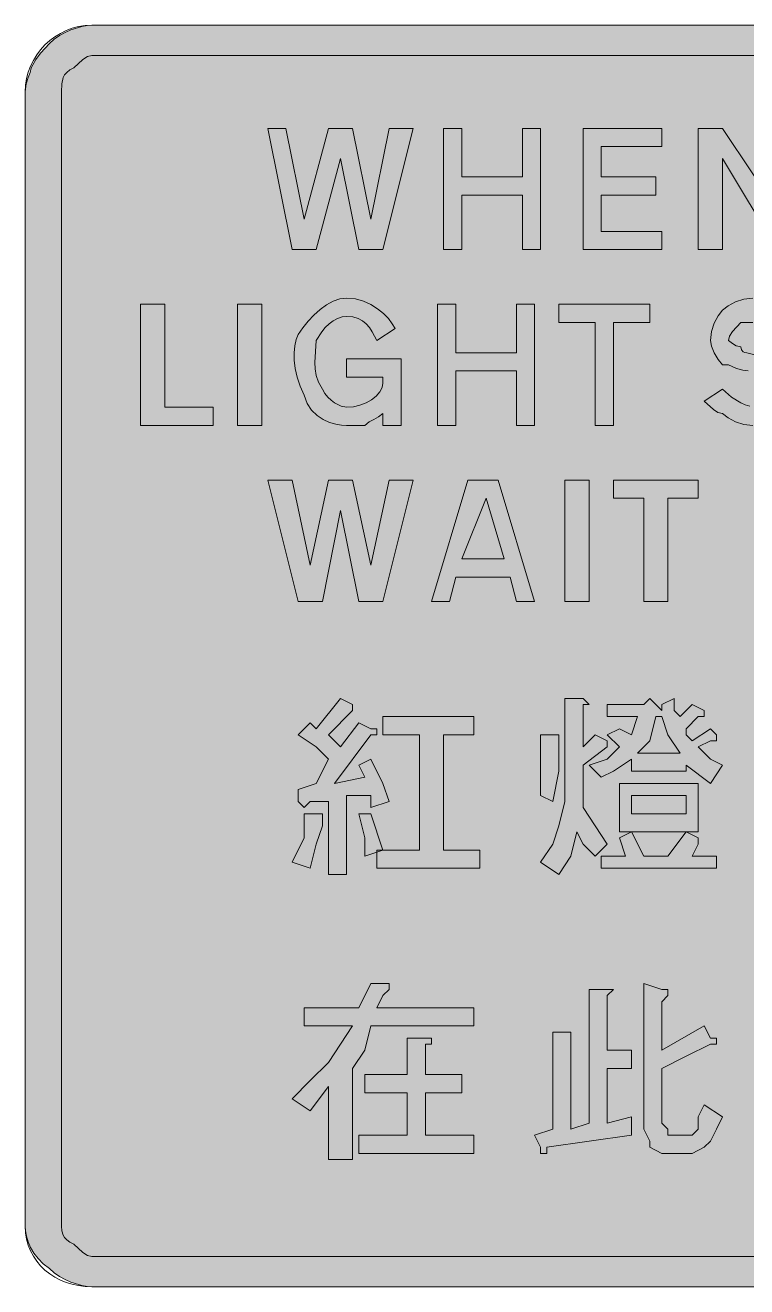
# Model space of a CAD drawing. Header units: metres. Extents: x 141 to 427, y 10 to 260.
# Drawn here: x 141.1 to 283.9, y 10.3 to 259.9 of the extents above; entities that cross this region are included whole.
import ezdxf

# ---------------------------------------------------------------- set-up
doc = ezdxf.new("R2010")
doc.units = ezdxf.units.M
for name, color, linetype, true_color in [('FILL_RED_FF0000', 7, 'Continuous', 0xff0000), ('FILL_WHITE_FFFFFF', 7, 'Continuous', 0xffffff), ('STROKE_RED_FF0000', 7, 'Continuous', 0xff0000)]:
    doc.layers.add(name, color=color, linetype=linetype, true_color=true_color)

msp = doc.modelspace()

# ---------------------------------------------------------------- hatches: boundary and pattern name
at = {"layer": 'FILL_RED_FF0000', "true_color": 0xff0000}
h = msp.add_hatch(color=7, dxfattribs=at)
h.dxf.hatch_style = 1
h.paths.add_polyline_path([(413.49, 253.92), (414.2, 253.9), (414.69, 253.77), (415.18, 253.41), (415.89, 252.72), (416.6, 252.7), (417.09, 252.57), (417.58, 252.21), (418.29, 251.52), (418.69, 251.47), (418.98, 251.31), (419.34, 250.77), (419.47, 250), (419.49, 249.12), (420.09, 248.37), (420.5, 247.6), (420.69, 246.72), (420.69, 22.32), (420.48, 21.42), (419.94, 20.52), (418.29, 18.72), (415.89, 16.32), (413.49, 16.32), (154.29, 16.32), (153.39, 16.53), (152.49, 17.07), (150.69, 18.72), (149.9, 19.17), (149.3, 19.62), (148.88, 20.07), (148.59, 20.52), (148.33, 21.42), (148.29, 22.32), (148.29, 246.72), (148.33, 248.31), (148.59, 249.57), (148.88, 250.11), (149.3, 250.6), (149.9, 251.07), (150.69, 251.52), (152.49, 253.17), (153.39, 253.71), (154.29, 253.92), (413.49, 253.92)])
at = {"layer": 'FILL_WHITE_FFFFFF', "true_color": 0xffffff}
h = msp.add_hatch(color=7, dxfattribs=at)
h.dxf.hatch_style = 1
h.paths.add_polyline_path([(153.34, 10.38), (152.3, 10.54), (150.09, 11.22), (148.97, 11.73), (147.88, 12.34), (146.84, 13.08), (145.89, 13.92), (144.65, 14.87), (143.62, 15.91), (142.79, 17), (142.14, 18.12), (141.66, 19.24), (141.33, 20.33), (141.15, 21.37), (141.09, 22.32), (141.09, 246.72), (141.28, 248.31), (141.69, 249.57), (142.1, 250.6), (142.29, 251.52), (143.19, 253.11), (144.09, 254.37), (145.89, 256.32), (146.84, 257.16), (147.88, 257.89), (148.97, 258.51), (150.09, 259.02), (152.3, 259.69), (153.34, 259.86), (154.29, 259.92), (413.49, 259.92), (418.29, 259.92), (419.88, 259.02), (421.14, 258.12), (423.09, 256.32), (423.97, 255.4), (424.74, 254.37), (425.28, 253.11), (425.44, 252.37), (425.49, 251.52), (426.18, 250.6), (426.54, 249.57), (426.67, 248.31), (426.69, 246.72), (426.69, 22.32), (426.63, 21.37), (426.47, 20.33), (425.79, 18.12), (425.28, 17), (424.66, 15.91), (423.93, 14.87), (423.09, 13.92), (422.14, 13.08), (421.08, 12.34), (419.95, 11.73), (418.74, 11.22), (417.48, 10.83), (416.17, 10.54), (414.84, 10.38), (413.49, 10.32), (154.29, 10.32), (153.34, 10.38)])
h = msp.add_hatch(color=7, dxfattribs=at)
h.dxf.hatch_style = 1
h.paths.add_polyline_path([(189.09, 239.52), (192.69, 239.52), (196.29, 221.52), (201.09, 239.52), (205.89, 239.52), (209.49, 221.52), (213.09, 239.52), (217.89, 239.52), (211.89, 215.52), (207.09, 215.52), (203.49, 233.52), (198.69, 215.52), (193.89, 215.52), (189.09, 239.52)])
h = msp.add_hatch(color=7, dxfattribs=at)
h.dxf.hatch_style = 1
h.paths.add_polyline_path([(227.49, 239.52), (227.49, 229.92), (239.49, 229.92), (239.49, 239.52), (243.09, 239.52), (243.09, 215.52), (239.49, 215.52), (239.49, 226.32), (227.49, 226.32), (227.49, 215.52), (223.89, 215.52), (223.89, 239.52), (227.49, 239.52)])
h = msp.add_hatch(color=7, dxfattribs=at)
h.dxf.hatch_style = 1
h.paths.add_polyline_path([(251.49, 215.52), (251.49, 239.52), (267.09, 239.52), (267.09, 235.92), (255.09, 235.92), (255.09, 229.92), (265.89, 229.92), (265.89, 226.32), (255.09, 226.32), (255.09, 219.12), (267.09, 219.12), (267.09, 215.52), (251.49, 215.52)])
h = msp.add_hatch(color=7, dxfattribs=at)
h.dxf.hatch_style = 1
h.paths.add_polyline_path([(279.09, 239.52), (291.09, 221.52), (291.09, 239.52), (294.69, 239.52), (294.69, 215.52), (289.89, 215.52), (279.09, 233.52), (279.09, 215.52), (274.29, 215.52), (274.29, 239.52), (279.09, 239.52)])
h = msp.add_hatch(color=7, dxfattribs=at)
h.dxf.hatch_style = 1
h.paths.add_polyline_path([(163.89, 204.72), (168.69, 204.72), (168.69, 184.32), (178.29, 184.32), (178.29, 180.72), (163.89, 180.72), (163.89, 204.72)])
h = msp.add_hatch(color=7, dxfattribs=at)
h.dxf.hatch_style = 1
h.paths.add_polyline_path([(183.09, 204.72), (187.89, 204.72), (187.89, 180.72), (183.09, 180.72), (183.09, 204.72)])
h = msp.add_hatch(color=7, dxfattribs=at)
h.dxf.hatch_style = 1
h.paths.add_polyline_path([(210.69, 197.52), (209.75, 199.28), (209.21, 200.09), (208.59, 200.82), (207.85, 201.43), (206.98, 201.91), (205.93, 202.21), (204.69, 202.32), (203.79, 202.21), (202.91, 201.91), (202.05, 201.43), (201.24, 200.82), (200.48, 200.09), (199.8, 199.28), (198.69, 197.52), (198.39, 193.17), (198.46, 191.91), (198.69, 190.6), (199.15, 189.27), (199.89, 187.92), (200.39, 187.08), (200.98, 186.34), (201.62, 185.73), (202.29, 185.22), (203.6, 184.54), (204.69, 184.32), (206.03, 184.43), (207.33, 184.73), (208.55, 185.21), (209.64, 185.82), (210.56, 186.55), (211.27, 187.36), (211.73, 188.22), (211.89, 189.12), (211.89, 190.32), (204.69, 190.32), (204.69, 193.92), (215.49, 193.92), (215.49, 180.72), (211.89, 180.72), (211.89, 183.12), (210.99, 182.41), (210.09, 181.92), (209.19, 181.43), (208.29, 180.72), (207.09, 180.72), (204.69, 180.72), (203.69, 180.78), (202.53, 180.98), (201.29, 181.35), (200.04, 181.92), (198.84, 182.71), (197.77, 183.76), (196.9, 185.08), (196.29, 186.72), (195.5, 188.52), (194.92, 190.28), (194.54, 191.99), (194.34, 193.62), (194.31, 195.13), (194.43, 196.51), (194.7, 197.71), (195.09, 198.72), (196.04, 200.06), (197.1, 201.36), (198.23, 202.58), (199.44, 203.67), (200.7, 204.59), (202.01, 205.3), (203.34, 205.76), (204.69, 205.92), (206.43, 205.76), (208.05, 205.32), (209.52, 204.65), (210.84, 203.82), (211.99, 202.87), (212.96, 201.87), (213.73, 200.87), (214.29, 199.92), (210.69, 197.52)])
h = msp.add_hatch(color=7, dxfattribs=at)
h.dxf.hatch_style = 1
h.paths.add_polyline_path([(238.29, 191.52), (226.29, 191.52), (226.29, 180.72), (222.69, 180.72), (222.69, 204.72), (226.29, 204.72), (226.29, 195.12), (238.29, 195.12), (238.29, 204.72), (241.89, 204.72), (241.89, 180.72), (238.29, 180.72), (238.29, 191.52)])
h = msp.add_hatch(color=7, dxfattribs=at)
h.dxf.hatch_style = 1
h.paths.add_polyline_path([(246.69, 201.12), (246.69, 204.72), (264.69, 204.72), (264.69, 201.12), (257.49, 201.12), (257.49, 180.72), (253.89, 180.72), (253.89, 201.12), (246.69, 201.12)])
h = msp.add_hatch(color=7, dxfattribs=at)
h.dxf.hatch_style = 1
h.paths.add_polyline_path([(294.64, 187.07), (294.48, 186.33), (293.94, 185.07), (293.17, 184.04), (292.29, 183.12), (291.73, 182.33), (291, 181.73), (290.12, 181.31), (289.14, 181.02), (287.06, 180.76), (285.09, 180.72), (283.31, 180.93), (281.64, 181.47), (280.2, 182.24), (279.09, 183.12), (278.19, 183.33), (277.29, 183.87), (275.49, 185.52), (279.09, 187.92), (280.89, 186.34), (282.69, 185.22), (283.59, 184.83), (284.49, 184.54), (285.39, 184.38), (286.29, 184.32), (287.36, 184.34), (288.54, 184.47), (289.07, 184.61), (289.5, 184.83), (289.78, 185.12), (289.89, 185.52), (290.56, 186.42), (290.73, 186.87), (290.79, 187.32), (290.73, 187.77), (290.56, 188.22), (289.89, 189.12), (288.97, 190), (287.94, 190.77), (286.68, 191.31), (285.94, 191.47), (285.09, 191.52), (284.17, 191.54), (283.14, 191.67), (281.88, 192.03), (280.29, 192.72), (279.09, 192.72), (278.21, 193.81), (277.44, 195.12), (276.9, 196.43), (276.69, 197.52), (276.9, 199.3), (277.44, 200.97), (278.21, 202.41), (279.09, 203.52), (280.2, 204.4), (281.64, 205.17), (283.31, 205.71), (285.09, 205.92), (286.39, 205.86), (287.6, 205.68), (288.76, 205.35), (289.89, 204.87), (291.02, 204.22), (292.18, 203.39), (293.39, 202.36), (294.69, 201.12), (291.09, 198.72), (290.54, 199.51), (289.81, 200.11), (288.98, 200.53), (288.09, 200.82), (286.37, 201.08), (285.09, 201.12), (282.69, 201.12), (281.04, 199.32), (280.5, 198.42), (280.29, 197.52), (281.04, 196.92), (281.81, 196.51), (282.69, 196.32), (282.84, 195.72), (283.2, 195.31), (283.49, 195.17), (283.89, 195.12), (288.69, 193.92), (291.09, 193.92), (291.69, 193.77), (292.1, 193.41), (292.24, 193.12), (292.29, 192.72), (293.94, 190.92), (294.48, 190.02), (294.69, 189.12), (294.69, 187.92), (294.64, 187.07)])
h = msp.add_hatch(color=7, dxfattribs=at)
h.dxf.hatch_style = 1
h.paths.add_polyline_path([(213.09, 169.92), (217.89, 169.92), (211.89, 145.92), (207.09, 145.92), (203.49, 163.92), (199.89, 145.92), (195.09, 145.92), (189.09, 169.92), (193.89, 169.92), (197.49, 153.12), (201.09, 169.92), (205.89, 169.92), (209.49, 153.12), (213.09, 169.92)])
h = msp.add_hatch(color=7, dxfattribs=at)
h.dxf.hatch_style = 1
h.paths.add_polyline_path([(226.29, 150.72), (225.09, 145.92), (221.49, 145.92), (228.69, 169.92), (234.69, 169.92), (241.89, 145.92), (238.29, 145.92), (237.09, 150.72), (226.29, 150.72)])
h.paths.add_polyline_path([(235.89, 154.32), (232.29, 166.32), (227.49, 154.32), (235.89, 154.32)], flags=16)
h = msp.add_hatch(color=7, dxfattribs=at)
h.dxf.hatch_style = 1
h.paths.add_polyline_path([(247.89, 169.92), (252.69, 169.92), (252.69, 145.92), (247.89, 145.92), (247.89, 169.92)])
h = msp.add_hatch(color=7, dxfattribs=at)
h.dxf.hatch_style = 1
h.paths.add_polyline_path([(263.49, 166.32), (257.49, 166.32), (257.49, 169.92), (274.29, 169.92), (274.29, 166.32), (268.29, 166.32), (268.29, 145.92), (263.49, 145.92), (263.49, 166.32)])
h = msp.add_hatch(color=7, dxfattribs=at)
h.dxf.hatch_style = 1
h.paths.add_polyline_path([(205.89, 124.32), (201.09, 119.52), (203.49, 117.12), (207.09, 121.92), (209.49, 120.72), (210.69, 120.72), (210.69, 119.52), (209.49, 119.52), (202.29, 109.92), (208.29, 111.12), (207.09, 113.52), (209.49, 114.72), (211.89, 109.92), (213.09, 106.32), (209.49, 105.12), (209.49, 107.52), (204.69, 107.52), (204.69, 91.92), (201.09, 91.92), (201.09, 106.32), (197.49, 106.32), (196.29, 105.12), (195.09, 106.32), (195.09, 108.72), (198.69, 109.92), (201.09, 114.72), (198.69, 117.12), (195.09, 119.52), (197.49, 121.92), (198.69, 120.72), (203.49, 126.72), (205.89, 125.52), (205.89, 124.32)])
h = msp.add_hatch(color=7, dxfattribs=at)
h.dxf.hatch_style = 1
h.paths.add_polyline_path([(251.49, 126.72), (252.69, 125.52), (251.49, 125.52), (251.49, 117.12), (253.89, 119.52), (256.29, 118.32), (256.29, 117.12), (251.49, 113.52), (251.49, 108.72), (251.49, 105.12), (253.89, 101.52), (256.29, 97.92), (253.89, 95.52), (251.49, 97.92), (250.29, 100.32), (249.09, 95.52), (246.69, 91.92), (243.09, 94.32), (245.49, 97.92), (246.69, 101.52), (247.89, 106.32), (247.89, 112.32), (247.89, 126.72), (251.49, 126.72)])
h = msp.add_hatch(color=7, dxfattribs=at)
h.dxf.hatch_style = 1
h.paths.add_polyline_path([(264.69, 126.72), (267.09, 124.32), (267.09, 125.52), (269.49, 126.72), (269.49, 124.32), (270.69, 123.12), (273.09, 125.52), (275.49, 124.32), (275.49, 123.12), (274.29, 123.12), (271.89, 120.72), (271.89, 119.52), (273.09, 118.32), (276.69, 120.72), (277.89, 119.52), (277.89, 118.32), (276.69, 118.32), (274.29, 117.12), (276.69, 114.72), (279.09, 113.52), (276.69, 109.92), (271.89, 113.52), (271.89, 112.32), (261.09, 112.32), (261.09, 114.72), (257.49, 112.32), (255.09, 111.12), (252.69, 113.52), (256.29, 114.72), (258.69, 117.12), (256.29, 119.52), (258.69, 120.72), (261.09, 119.52), (262.29, 123.12), (256.29, 123.12), (256.29, 125.52), (263.49, 125.52), (264.69, 126.72)])
h.paths.add_polyline_path([(264.69, 118.32), (262.29, 115.92), (270.69, 115.92), (268.29, 119.52), (267.09, 123.12), (265.89, 123.12), (264.69, 118.32)], flags=16)
h = msp.add_hatch(color=7, dxfattribs=at)
h.dxf.hatch_style = 1
h.paths.add_polyline_path([(229.89, 123.12), (229.89, 119.52), (223.89, 119.52), (223.89, 96.72), (231.09, 96.72), (231.09, 93.12), (210.69, 93.12), (210.69, 96.72), (219.09, 96.72), (219.09, 119.52), (211.89, 119.52), (211.89, 123.12), (229.89, 123.12)])
h = msp.add_hatch(color=7, dxfattribs=at)
h.dxf.hatch_style = 1
h.paths.add_polyline_path([(243.09, 113.52), (243.09, 119.52), (246.69, 119.52), (246.69, 118.32), (246.69, 112.32), (245.49, 106.32), (243.09, 107.52), (243.09, 113.52)])
h = msp.add_hatch(color=7, dxfattribs=at)
h.dxf.hatch_style = 1
h.paths.add_polyline_path([(274.29, 100.32), (258.69, 100.32), (258.69, 109.92), (274.29, 109.92), (274.29, 100.32)])
h.paths.add_polyline_path([(271.89, 107.52), (261.09, 107.52), (261.09, 103.92), (271.89, 103.92), (271.89, 107.52)], flags=16)
h = msp.add_hatch(color=7, dxfattribs=at)
h.dxf.hatch_style = 1
h.paths.add_polyline_path([(198.69, 97.92), (197.49, 93.12), (193.89, 94.32), (196.29, 99.12), (196.29, 103.92), (199.89, 103.92), (199.89, 102.72), (199.89, 101.52), (198.69, 97.92)])
h = msp.add_hatch(color=7, dxfattribs=at)
h.dxf.hatch_style = 1
h.paths.add_polyline_path([(211.89, 96.72), (208.29, 95.52), (208.29, 99.12), (207.09, 103.92), (209.49, 103.92), (211.89, 96.72)])
h = msp.add_hatch(color=7, dxfattribs=at)
h.dxf.hatch_style = 1
h.paths.add_polyline_path([(259.89, 95.52), (258.69, 99.12), (261.09, 100.32), (263.49, 95.52), (268.29, 95.52), (271.89, 100.32), (274.29, 99.12), (274.29, 97.92), (273.09, 95.52), (277.89, 95.52), (277.89, 93.12), (255.09, 93.12), (255.09, 95.52), (259.89, 95.52)])
h = msp.add_hatch(color=7, dxfattribs=at)
h.dxf.hatch_style = 1
h.paths.add_polyline_path([(196.29, 65.52), (207.09, 65.52), (209.49, 70.32), (211.89, 70.32), (213.09, 70.32), (213.09, 69.12), (211.89, 67.92), (210.69, 65.52), (229.89, 65.52), (229.89, 61.92), (209.49, 61.92), (208.29, 57.12), (205.89, 53.52), (205.89, 35.52), (201.09, 35.52), (201.09, 49.92), (197.49, 45.12), (193.89, 47.52), (197.49, 51.12), (201.09, 54.72), (203.49, 58.32), (205.89, 61.92), (196.29, 61.92), (196.29, 65.52)])
h = msp.add_hatch(color=7, dxfattribs=at)
h.dxf.hatch_style = 1
h.paths.add_polyline_path([(267.09, 69.12), (268.29, 69.12), (268.29, 67.92), (267.09, 66.72), (267.09, 57.12), (275.49, 61.92), (276.69, 59.52), (277.89, 59.52), (277.89, 58.32), (276.69, 58.32), (271.89, 55.92), (267.09, 53.52), (267.09, 43.92), (267.09, 42.72), (268.29, 41.52), (268.29, 40.32), (269.49, 40.32), (271.89, 40.32), (273.09, 40.32), (274.29, 41.52), (274.29, 43.92), (275.49, 46.32), (279.09, 43.92), (277.89, 41.52), (276.69, 39.12), (275.49, 37.92), (273.09, 36.72), (268.29, 36.72), (267.09, 36.72), (264.69, 37.92), (264.69, 39.12), (263.49, 41.52), (263.49, 70.32), (267.09, 69.12)])
h = msp.add_hatch(color=7, dxfattribs=at)
h.dxf.hatch_style = 1
h.paths.add_polyline_path([(245.49, 41.52), (245.49, 60.72), (247.89, 60.72), (249.09, 60.72), (249.09, 59.52), (249.09, 41.52), (252.69, 42.72), (252.69, 69.12), (256.29, 69.12), (257.49, 69.12), (256.29, 67.92), (256.29, 57.12), (261.09, 57.12), (261.09, 53.52), (256.29, 53.52), (256.29, 42.72), (261.09, 43.92), (261.09, 40.32), (244.29, 37.92), (244.29, 36.72), (243.09, 36.72), (243.09, 37.92), (241.89, 40.32), (245.49, 41.52)])
h = msp.add_hatch(color=7, dxfattribs=at)
h.dxf.hatch_style = 1
h.paths.add_polyline_path([(208.29, 52.32), (216.69, 52.32), (216.69, 59.52), (219.09, 59.52), (220.29, 59.52), (221.49, 59.52), (221.49, 58.32), (220.29, 58.32), (220.29, 52.32), (227.49, 52.32), (227.49, 48.72), (220.29, 48.72), (220.29, 40.32), (229.89, 40.32), (229.89, 36.72), (207.09, 36.72), (207.09, 40.32), (216.69, 40.32), (216.69, 48.72), (208.29, 48.72), (208.29, 52.32)])

# ---------------------------------------------------------------- linework, layer by layer
at = {"layer": 'FILL_RED_FF0000', "lineweight": 0, "true_color": 0xff0000}
msp.add_lwpolyline([(413.49, 16.32), (154.29, 16.32), (153.39, 16.53), (152.49, 17.07), (150.69, 18.72), (149.9, 19.17), (149.3, 19.62), (148.88, 20.07), (148.59, 20.52), (148.33, 21.42), (148.29, 22.32), (148.29, 246.72), (148.33, 248.31), (148.59, 249.57), (148.88, 250.11), (149.3, 250.6), (149.9, 251.07), (150.69, 251.52), (152.49, 253.17), (153.39, 253.71), (154.29, 253.92), (413.49, 253.92)], dxfattribs=at)
at = {"layer": 'FILL_WHITE_FFFFFF', "lineweight": 0, "true_color": 0xffffff}
for points in [[(413.49, 10.32), (154.29, 10.32), (153.34, 10.38), (152.3, 10.54), (150.09, 11.22), (148.97, 11.73), (147.88, 12.34), (146.84, 13.08), (145.89, 13.92), (144.65, 14.87), (143.62, 15.91), (142.79, 17), (142.14, 18.12), (141.66, 19.24), (141.33, 20.33), (141.15, 21.37), (141.09, 22.32), (141.09, 246.72), (141.28, 248.31), (141.69, 249.57), (142.1, 250.6), (142.29, 251.52), (143.19, 253.11), (144.09, 254.37), (145.89, 256.32), (146.84, 257.16), (147.88, 257.89), (148.97, 258.51), (150.09, 259.02), (152.3, 259.69), (153.34, 259.86), (154.29, 259.92), (413.49, 259.92)], [(284.17, 191.54), (283.14, 191.67), (281.88, 192.03), (280.29, 192.72), (279.09, 192.72), (278.21, 193.81), (277.44, 195.12), (276.9, 196.43), (276.69, 197.52), (276.9, 199.3), (277.44, 200.97), (278.21, 202.41), (279.09, 203.52), (280.2, 204.4), (281.64, 205.17), (283.31, 205.71), (285.09, 205.92)], [(285.09, 201.12), (282.69, 201.12), (281.04, 199.32), (280.5, 198.42), (280.29, 197.52), (281.04, 196.92), (281.81, 196.51), (282.69, 196.32), (282.84, 195.72), (283.2, 195.31), (283.49, 195.17), (283.89, 195.12), (288.69, 193.92)], [(285.09, 180.72), (283.31, 180.93), (281.64, 181.47), (280.2, 182.24), (279.09, 183.12), (278.19, 183.33), (277.29, 183.87), (275.49, 185.52), (279.09, 187.92), (280.89, 186.34), (282.69, 185.22), (283.59, 184.83), (284.49, 184.54)]]:
    msp.add_lwpolyline(points, dxfattribs=at)
for points in [[(189.09, 239.52), (192.69, 239.52), (196.29, 221.52), (201.09, 239.52), (205.89, 239.52), (209.49, 221.52), (213.09, 239.52), (217.89, 239.52), (211.89, 215.52), (207.09, 215.52), (203.49, 233.52), (198.69, 215.52), (193.89, 215.52)], [(227.49, 239.52), (227.49, 229.92), (239.49, 229.92), (239.49, 239.52), (243.09, 239.52), (243.09, 215.52), (239.49, 215.52), (239.49, 226.32), (227.49, 226.32), (227.49, 215.52), (223.89, 215.52), (223.89, 239.52)], [(251.49, 215.52), (251.49, 239.52), (267.09, 239.52), (267.09, 235.92), (255.09, 235.92), (255.09, 229.92), (265.89, 229.92), (265.89, 226.32), (255.09, 226.32), (255.09, 219.12), (267.09, 219.12), (267.09, 215.52)], [(279.09, 239.52), (291.09, 221.52), (291.09, 239.52), (294.69, 239.52), (294.69, 215.52), (289.89, 215.52), (279.09, 233.52), (279.09, 215.52), (274.29, 215.52), (274.29, 239.52)], [(163.89, 204.72), (168.69, 204.72), (168.69, 184.32), (178.29, 184.32), (178.29, 180.72), (163.89, 180.72)], [(183.09, 204.72), (187.89, 204.72), (187.89, 180.72), (183.09, 180.72)], [(210.69, 197.52), (209.75, 199.28), (209.21, 200.09), (208.59, 200.82), (207.85, 201.43), (206.98, 201.91), (205.93, 202.21), (204.69, 202.32), (203.79, 202.21), (202.91, 201.91), (202.05, 201.43), (201.24, 200.82), (200.48, 200.09), (199.8, 199.28), (198.69, 197.52), (198.39, 193.17), (198.46, 191.91), (198.69, 190.6), (199.15, 189.27), (199.89, 187.92), (200.39, 187.08), (200.98, 186.34), (201.62, 185.73), (202.29, 185.22), (203.6, 184.54), (204.69, 184.32), (206.03, 184.43), (207.33, 184.73), (208.55, 185.21), (209.64, 185.82), (210.56, 186.55), (211.27, 187.36), (211.73, 188.22), (211.89, 189.12), (211.89, 190.32), (204.69, 190.32), (204.69, 193.92), (215.49, 193.92), (215.49, 180.72), (211.89, 180.72), (211.89, 183.12), (210.99, 182.41), (210.09, 181.92), (209.19, 181.43), (208.29, 180.72), (207.09, 180.72), (204.69, 180.72), (203.69, 180.78), (202.53, 180.98), (201.29, 181.35), (200.04, 181.92), (198.84, 182.71), (197.77, 183.76), (196.9, 185.08), (196.29, 186.72), (195.5, 188.52), (194.92, 190.28), (194.54, 191.99), (194.34, 193.62), (194.31, 195.13), (194.43, 196.51), (194.7, 197.71), (195.09, 198.72), (196.04, 200.06), (197.1, 201.36), (198.23, 202.58), (199.44, 203.67), (200.7, 204.59), (202.01, 205.3), (203.34, 205.76), (204.69, 205.92), (206.43, 205.76), (208.05, 205.32), (209.52, 204.65), (210.84, 203.82), (211.99, 202.87), (212.96, 201.87), (213.73, 200.87), (214.29, 199.92)], [(238.29, 191.52), (226.29, 191.52), (226.29, 180.72), (222.69, 180.72), (222.69, 204.72), (226.29, 204.72), (226.29, 195.12), (238.29, 195.12), (238.29, 204.72), (241.89, 204.72), (241.89, 180.72), (238.29, 180.72)], [(246.69, 201.12), (246.69, 204.72), (264.69, 204.72), (264.69, 201.12), (257.49, 201.12), (257.49, 180.72), (253.89, 180.72), (253.89, 201.12)], [(213.09, 169.92), (217.89, 169.92), (211.89, 145.92), (207.09, 145.92), (203.49, 163.92), (199.89, 145.92), (195.09, 145.92), (189.09, 169.92), (193.89, 169.92), (197.49, 153.12), (201.09, 169.92), (205.89, 169.92), (209.49, 153.12)], [(226.29, 150.72), (225.09, 145.92), (221.49, 145.92), (228.69, 169.92), (234.69, 169.92), (241.89, 145.92), (238.29, 145.92), (237.09, 150.72)], [(247.89, 169.92), (252.69, 169.92), (252.69, 145.92), (247.89, 145.92)], [(263.49, 166.32), (257.49, 166.32), (257.49, 169.92), (274.29, 169.92), (274.29, 166.32), (268.29, 166.32), (268.29, 145.92), (263.49, 145.92)], [(235.89, 154.32), (232.29, 166.32), (227.49, 154.32)], [(205.89, 124.32), (201.09, 119.52), (203.49, 117.12), (207.09, 121.92), (209.49, 120.72), (210.69, 120.72), (210.69, 119.52), (209.49, 119.52), (202.29, 109.92), (208.29, 111.12), (207.09, 113.52), (209.49, 114.72), (211.89, 109.92), (213.09, 106.32), (209.49, 105.12), (209.49, 107.52), (204.69, 107.52), (204.69, 91.92), (201.09, 91.92), (201.09, 106.32), (197.49, 106.32), (196.29, 105.12), (195.09, 106.32), (195.09, 108.72), (198.69, 109.92), (201.09, 114.72), (198.69, 117.12), (195.09, 119.52), (197.49, 121.92), (198.69, 120.72), (203.49, 126.72), (205.89, 125.52)], [(251.49, 126.72), (252.69, 125.52), (251.49, 125.52), (251.49, 117.12), (253.89, 119.52), (256.29, 118.32), (256.29, 117.12), (251.49, 113.52), (251.49, 108.72), (251.49, 105.12), (253.89, 101.52), (256.29, 97.92), (253.89, 95.52), (251.49, 97.92), (250.29, 100.32), (249.09, 95.52), (246.69, 91.92), (243.09, 94.32), (245.49, 97.92), (246.69, 101.52), (247.89, 106.32), (247.89, 112.32), (247.89, 126.72)], [(264.69, 126.72), (267.09, 124.32), (267.09, 125.52), (269.49, 126.72), (269.49, 124.32), (270.69, 123.12), (273.09, 125.52), (275.49, 124.32), (275.49, 123.12), (274.29, 123.12), (271.89, 120.72), (271.89, 119.52), (273.09, 118.32), (276.69, 120.72), (277.89, 119.52), (277.89, 118.32), (276.69, 118.32), (274.29, 117.12), (276.69, 114.72), (279.09, 113.52), (276.69, 109.92), (271.89, 113.52), (271.89, 112.32), (261.09, 112.32), (261.09, 114.72), (257.49, 112.32), (255.09, 111.12), (252.69, 113.52), (256.29, 114.72), (258.69, 117.12), (256.29, 119.52), (258.69, 120.72), (261.09, 119.52), (262.29, 123.12), (256.29, 123.12), (256.29, 125.52), (263.49, 125.52)], [(229.89, 123.12), (229.89, 119.52), (223.89, 119.52), (223.89, 96.72), (231.09, 96.72), (231.09, 93.12), (210.69, 93.12), (210.69, 96.72), (219.09, 96.72), (219.09, 119.52), (211.89, 119.52), (211.89, 123.12)], [(264.69, 118.32), (262.29, 115.92), (270.69, 115.92), (268.29, 119.52), (267.09, 123.12), (265.89, 123.12)], [(243.09, 113.52), (243.09, 119.52), (246.69, 119.52), (246.69, 118.32), (246.69, 112.32), (245.49, 106.32), (243.09, 107.52)], [(274.29, 100.32), (258.69, 100.32), (258.69, 109.92), (274.29, 109.92)], [(271.89, 107.52), (261.09, 107.52), (261.09, 103.92), (271.89, 103.92)], [(198.69, 97.92), (197.49, 93.12), (193.89, 94.32), (196.29, 99.12), (196.29, 103.92), (199.89, 103.92), (199.89, 102.72), (199.89, 101.52)], [(211.89, 96.72), (208.29, 95.52), (208.29, 99.12), (207.09, 103.92), (209.49, 103.92)], [(259.89, 95.52), (258.69, 99.12), (261.09, 100.32), (263.49, 95.52), (268.29, 95.52), (271.89, 100.32), (274.29, 99.12), (274.29, 97.92), (273.09, 95.52), (277.89, 95.52), (277.89, 93.12), (255.09, 93.12), (255.09, 95.52)], [(196.29, 65.52), (207.09, 65.52), (209.49, 70.32), (211.89, 70.32), (213.09, 70.32), (213.09, 69.12), (211.89, 67.92), (210.69, 65.52), (229.89, 65.52), (229.89, 61.92), (209.49, 61.92), (208.29, 57.12), (205.89, 53.52), (205.89, 35.52), (201.09, 35.52), (201.09, 49.92), (197.49, 45.12), (193.89, 47.52), (197.49, 51.12), (201.09, 54.72), (203.49, 58.32), (205.89, 61.92), (196.29, 61.92)], [(267.09, 69.12), (268.29, 69.12), (268.29, 67.92), (267.09, 66.72), (267.09, 57.12), (275.49, 61.92), (276.69, 59.52), (277.89, 59.52), (277.89, 58.32), (276.69, 58.32), (271.89, 55.92), (267.09, 53.52), (267.09, 43.92), (267.09, 42.72), (268.29, 41.52), (268.29, 40.32), (269.49, 40.32), (271.89, 40.32), (273.09, 40.32), (274.29, 41.52), (274.29, 43.92), (275.49, 46.32), (279.09, 43.92), (277.89, 41.52), (276.69, 39.12), (275.49, 37.92), (273.09, 36.72), (268.29, 36.72), (267.09, 36.72), (264.69, 37.92), (264.69, 39.12), (263.49, 41.52), (263.49, 70.32)], [(245.49, 41.52), (245.49, 60.72), (247.89, 60.72), (249.09, 60.72), (249.09, 59.52), (249.09, 41.52), (252.69, 42.72), (252.69, 69.12), (256.29, 69.12), (257.49, 69.12), (256.29, 67.92), (256.29, 57.12), (261.09, 57.12), (261.09, 53.52), (256.29, 53.52), (256.29, 42.72), (261.09, 43.92), (261.09, 40.32), (244.29, 37.92), (244.29, 36.72), (243.09, 36.72), (243.09, 37.92), (241.89, 40.32)], [(208.29, 52.32), (216.69, 52.32), (216.69, 59.52), (219.09, 59.52), (220.29, 59.52), (221.49, 59.52), (221.49, 58.32), (220.29, 58.32), (220.29, 52.32), (227.49, 52.32), (227.49, 48.72), (220.29, 48.72), (220.29, 40.32), (229.89, 40.32), (229.89, 36.72), (207.09, 36.72), (207.09, 40.32), (216.69, 40.32), (216.69, 48.72), (208.29, 48.72)]]:
    msp.add_lwpolyline(points, close=True, dxfattribs=at)
at = {"layer": 'STROKE_RED_FF0000', "lineweight": 0, "true_color": 0xff0000}
msp.add_lwpolyline([(413.49, 259.92), (154.29, 259.92), (152.96, 259.85), (151.66, 259.65), (150.4, 259.32), (149.19, 258.87), (148.04, 258.31), (146.95, 257.64), (145.93, 256.88), (144.99, 256.02), (144.13, 255.08), (143.37, 254.06), (142.7, 252.97), (142.14, 251.82), (141.69, 250.61), (141.36, 249.35), (141.16, 248.05), (141.09, 246.72), (141.09, 22.32), (141.16, 21), (141.36, 19.74), (141.69, 18.54), (142.14, 17.41), (142.7, 16.35), (143.37, 15.36), (144.13, 14.45), (144.99, 13.62), (145.93, 12.88), (146.95, 12.22), (148.04, 11.65), (149.19, 11.18), (150.4, 10.81), (151.66, 10.54), (152.96, 10.38), (154.29, 10.32), (413.49, 10.32)], dxfattribs=at)

doc.saveas('drawing.dxf')
